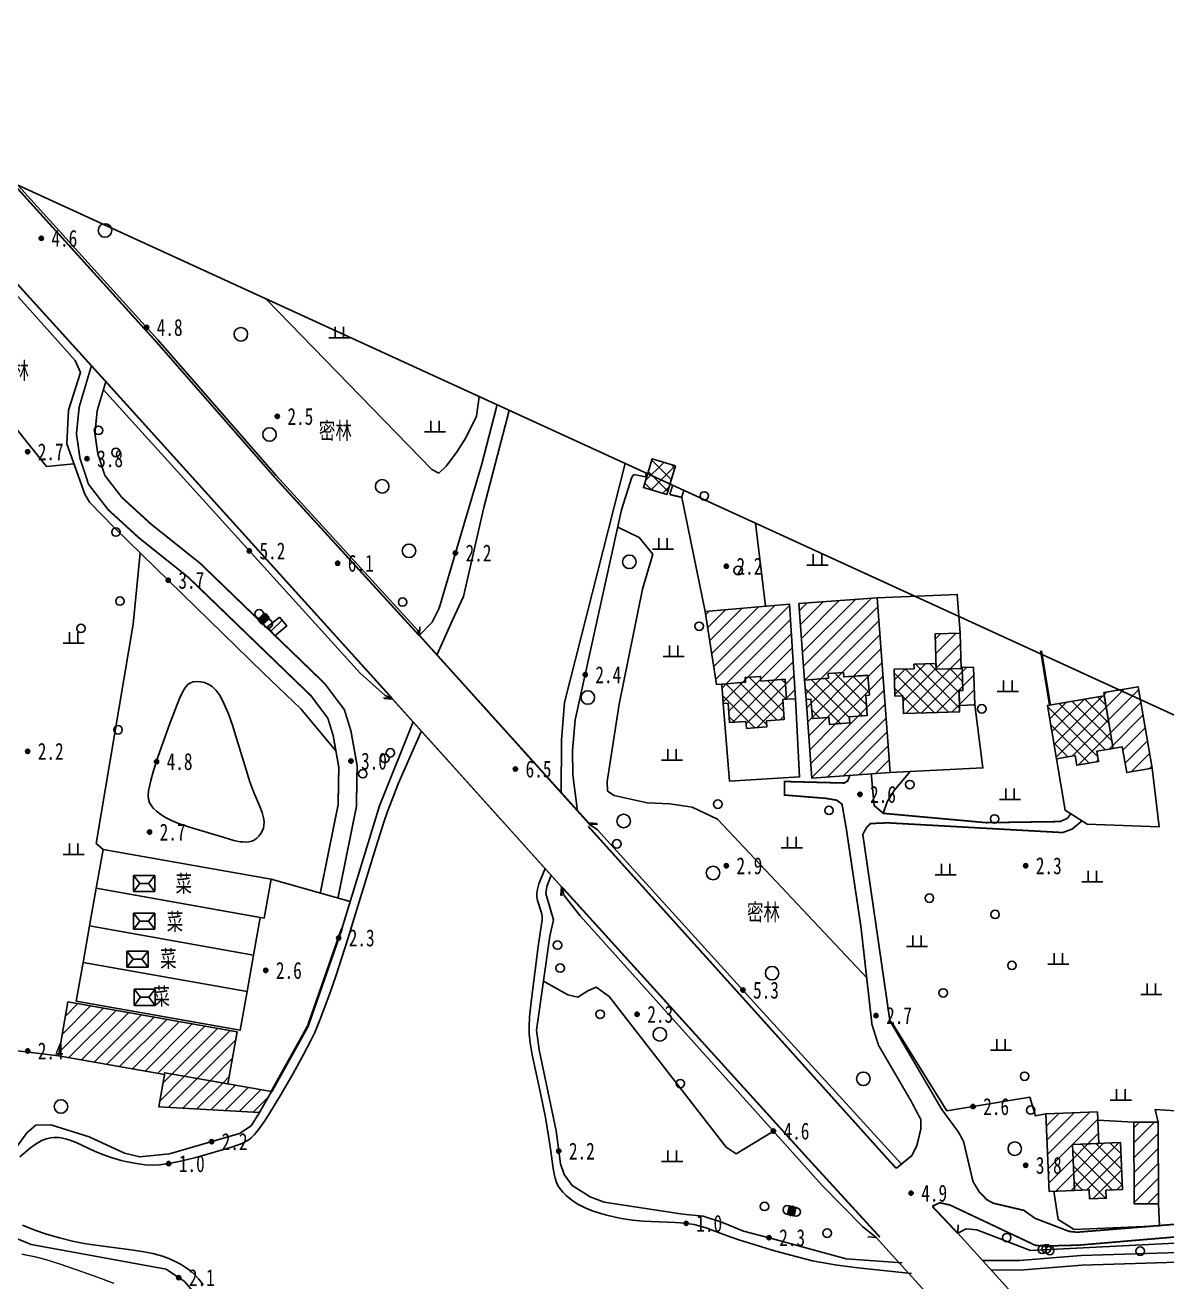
# Model space of a CAD drawing. Header units: metres. Extents: x 494039 to 619385, y 3351420 to 3402703.
# Drawn here: x 587941.9 to 588212.1, y 3393854.5 to 3394151.7 of the extents above; entities that cross this region are included whole.
import ezdxf
from ezdxf.enums import TextEntityAlignment as Align

# ---------------------------------------------------------------- set-up
doc = ezdxf.new("R2010")
doc.units = ezdxf.units.M
for name, pattern in [('2430', [0]), ('2450', [0]), ('4410a', [0]), ('8521', [0]), ('8522', [0]), ('9610', [0])]:
    doc.linetypes.add(name, pattern=pattern)
for name, color, linetype in [('210100', 130, 'Continuous'), ('310300', 8, 'Continuous'), ('310500', 8, 'Continuous'), ('330400', 8, 'Continuous'), ('380201', 8, '2430'), ('380202', 8, '2450'), ('420500', 8, 'Continuous'), ('430300', 8, 'Continuous'), ('440100', 8, 'Continuous'), ('510301', 8, 'Continuous'), ('510402', 8, 'Continuous'), ('720100', 8, 'Continuous'), ('760201', 8, '8521'), ('760202', 8, '8522'), ('810100', 8, '9610'), ('810302', 8, 'Continuous'), ('810501', 8, 'Continuous'), ('810502', 8, 'Continuous'), ('范围线', 8, 'Continuous')]:
    doc.layers.add(name, color=color, linetype=linetype)
doc.layers.add('710101', color=8, linetype='Continuous', lineweight=0)
pattern_1 = [(45, (0, 0), (-1.767766953, 1.767766953), []), (135, (0, 0), (-1.767766953, -1.767766953), [])]
pattern_2 = [(45, (0, 0), (-1.767766953, 1.767766953), [])]

# ---------------------------------------------------------------- blocks, each defined once
blk = doc.blocks.new('gc170')
at = {"linetype": 'Continuous'}
blk.add_circle((0, 0), 0.5, dxfattribs=at)
blk = doc.blocks.new('p_point')
for radius in [0.25, 0.2, 0.15, 0.1, 0.05]:
    blk.add_circle((0, 0), radius)
blk.add_point((0, 0))
blk = doc.blocks.new('vm')
at = {"linetype": 'Continuous'}
for p, q in [((1.25, 0), (-1.25, 0)), ((-0.5, 0), (-0.5, 1.3)), ((0.5, 1.3), (0.5, 0))]:
    blk.add_line(p, q, dxfattribs=at)
blk = doc.blocks.new('v1')
blk.add_circle((0, 0), 0.8)
blk = doc.blocks.new('mf')
for p, q in [((1.25, 0.95), (-1.25, 0.95)), ((-1.25, 0.95), (-1.25, -0.95)), ((0.5, 0), (-0.5, 0)), ((1.25, -0.95), (1.25, 0.95)), ((-1.25, -0.95), (1.25, -0.95))]:
    blk.add_line(p, q)
at = {"flags": 128}
for points in [[(-1.25, -0.95), (-0.5, 0), (-1.25, 0.95)], [(1.25, -0.95), (0.5, 0), (1.25, 0.95)]]:
    blk.add_lwpolyline(points, dxfattribs=at)
blk = doc.blocks.new('1-3&1-4')
at = {"layer": '310300', "linetype": 'Continuous'}
h = blk.add_hatch(dxfattribs=at)
h.set_pattern_fill('ANSI31', color=8, scale=20, style=0)
h.set_pattern_definition(pattern_2)
h.paths.add_polyline_path([(588106.7566, 3393995.8536), (588105.5379, 3393995.762), (588102.8476, 3394013.0412), (588122.8021, 3394014.778), (588124.1871, 3393992.393), (588122.0856, 3393992.2838), (588121.7383, 3393996.9955), (588116.0286, 3393996.5747), (588115.9491, 3393997.6538), (588112.2893, 3393997.3841), (588112.3716, 3393996.2675)])
h = blk.add_hatch(dxfattribs=at)
h.set_pattern_fill('ANSI31', color=8, scale=20, style=0)
h.set_pattern_definition(pattern_2)
h.paths.add_polyline_path([(588126.3721, 3393996.8093), (588125.0382, 3394014.9075), (588143.5804, 3394016.2741), (588146.6251, 3393974.9616), (588128.0829, 3393973.595), (588126.7106, 3393992.2153), (588127.88, 3393992.3014), (588128.2197, 3393987.6921), (588132.109, 3393987.9787), (588132.231, 3393986.3242), (588137.035, 3393986.6783), (588136.927, 3393988.1445), (588141.1778, 3393988.4578), (588140.8301, 3393993.1752), (588141.7011, 3393993.2394), (588141.3566, 3393997.9136), (588135.6441, 3393997.5303), (588135.5646, 3393998.6095), (588131.9048, 3393998.3398), (588131.9871, 3393997.2231)])
h = blk.add_hatch(dxfattribs=at)
h.set_pattern_fill('ANSI31', color=8, scale=20, style=0)
h.set_pattern_definition(pattern_2)
h.paths.add_polyline_path([(588002.1137, 3394011.7076), (588003.8114, 3394009.6392), (588000.9458, 3394007.2871), (587999.2481, 3394009.3555)])
h = blk.add_hatch(dxfattribs=at)
h.set_pattern_fill('ANSI31', color=8, scale=20, style=0)
h.set_pattern_definition(pattern_2)
h.paths.add_polyline_path([(588157.4994, 3393999.3573), (588157.2677, 3394007.7039), (588163.2092, 3394007.8688), (588163.4408, 3393999.5222)])
h = blk.add_hatch(dxfattribs=at)
h.set_pattern_fill('ANSI31', color=8, scale=20, style=0)
h.set_pattern_definition(pattern_2)
h.paths.add_polyline_path([(588163.6396, 3393999.7397), (588166.3778, 3393999.8157), (588166.6249, 3393990.9153), (588163.0089, 3393990.8149), (588162.9119, 3393994.311), (588163.7896, 3393994.3353)])
h = blk.add_hatch(dxfattribs=at)
h.set_pattern_fill('ANSI31', color=8, scale=20, style=0)
h.set_pattern_definition(pattern_2)
h.paths.add_polyline_path([(588197.1605, 3393993.8431), (588205.3045, 3393995.233), (588208.5964, 3393975.9443), (588202.6002, 3393974.921), (588201.5635, 3393980.9958), (588199.4156, 3393980.6292)])
h = blk.add_hatch(dxfattribs=at)
h.set_pattern_fill('ANSI31', color=8, scale=20, style=0)
h.set_pattern_definition(pattern_2)
h.paths.add_polyline_path([(587992.0272, 3393913.5959), (587989.8455, 3393901.2742), (587974.9296, 3393903.9152), (587974.8566, 3393903.5027), (587949.7475, 3393907.9485), (587952.0022, 3393920.6826)])
h = blk.add_hatch(dxfattribs=at)
h.set_pattern_fill('ANSI31', color=8, scale=20, style=0)
h.set_pattern_definition(pattern_2)
h.paths.add_polyline_path([(588000.1737, 3393899.4455), (587997.3432, 3393894.4929), (587973.5066, 3393895.878), (587974.9296, 3393903.9152)])
h = blk.add_hatch(dxfattribs=at)
h.set_pattern_fill('ANSI31', color=8, scale=20, style=0)
h.set_pattern_definition(pattern_2)
h.paths.add_polyline_path([(588190.2237, 3393876.0856), (588184.2149, 3393875.8404), (588183.4672, 3393894.1704), (588195.6654, 3393894.668), (588195.9706, 3393887.1856), (588189.7813, 3393886.9331)])
h = blk.add_hatch(dxfattribs=at)
h.set_pattern_fill('ANSI31', color=8, scale=20, style=0)
h.set_pattern_definition(pattern_2)
h.paths.add_polyline_path([(588210.0781, 3393892.2414), (588210.1355, 3393872.9186), (588204.3719, 3393872.9015), (588204.3144, 3393892.2243)])
at = {"layer": '310500', "linetype": 'Continuous'}
h = blk.add_hatch(dxfattribs=at)
h.set_pattern_fill('ANSI37', color=8, scale=20, style=0)
h.set_pattern_definition(pattern_1)
h.paths.add_polyline_path([(588095.8397, 3394047.4476), (588093.7983, 3394040.6695), (588088.2304, 3394042.3464), (588090.2718, 3394049.1246)])
h = blk.add_hatch(dxfattribs=at)
h.set_pattern_fill('ANSI37', color=8, scale=20, style=0)
h.set_pattern_definition(pattern_1)
h.paths.add_polyline_path([(588152.2629, 3393999.4797), (588152.2329, 3394000.5607), (588157.462, 3394000.7058), (588157.4994, 3393999.3573), (588163.6454, 3393999.5279), (588163.7896, 3393994.3353), (588162.9119, 3393994.311), (588163.0521, 3393989.2594), (588149.7385, 3393988.8899), (588149.623, 3393993.0511), (588147.7188, 3393992.9983), (588147.5425, 3393999.3487)])
h = blk.add_hatch(dxfattribs=at)
h.set_pattern_fill('ANSI37', color=8, scale=20, style=0)
h.set_pattern_definition(pattern_1)
h.paths.add_polyline_path([(588117.3115, 3393987.1889), (588117.4195, 3393985.7226), (588112.6155, 3393985.3686), (588112.4936, 3393987.0231), (588108.6042, 3393986.7364), (588108.2645, 3393991.3458), (588107.0951, 3393991.2596), (588106.7566, 3393995.8536), (588112.3716, 3393996.2675), (588112.2893, 3393997.3841), (588115.9491, 3393997.6538), (588116.0286, 3393996.5747), (588121.7383, 3393996.9955), (588122.0856, 3393992.2838), (588121.2147, 3393992.2196), (588121.5623, 3393987.5021)])
h = blk.add_hatch(dxfattribs=at)
h.set_pattern_fill('ANSI37', color=8, scale=20, style=0)
h.set_pattern_definition(pattern_1)
h.paths.add_polyline_path([(588136.927, 3393988.1445), (588137.035, 3393986.6783), (588132.231, 3393986.3242), (588132.109, 3393987.9787), (588128.2197, 3393987.6921), (588127.88, 3393992.3014), (588126.7106, 3393992.2153), (588126.3721, 3393996.8093), (588131.9871, 3393997.2231), (588131.9048, 3393998.3398), (588135.5646, 3393998.6095), (588135.6441, 3393997.5303), (588141.3538, 3393997.9511), (588141.7011, 3393993.2394), (588140.8301, 3393993.1752), (588141.1778, 3393988.4578)])
h = blk.add_hatch(dxfattribs=at)
h.set_pattern_fill('ANSI37', color=8, scale=20, style=0)
h.set_pattern_definition(pattern_1)
h.paths.add_polyline_path([(588199.4156, 3393980.6292), (588195.5325, 3393979.9665), (588195.9492, 3393977.5244), (588190.7896, 3393976.6439), (588190.3971, 3393978.9438), (588186.0076, 3393978.1947), (588183.8554, 3393990.8053), (588197.2877, 3393993.0977)])
h = blk.add_hatch(dxfattribs=at)
h.set_pattern_fill('ANSI37', color=8, scale=20, style=0)
h.set_pattern_definition(pattern_1)
h.paths.add_polyline_path([(588201.6194, 3393876.2861), (588197.6769, 3393876.1253), (588197.7543, 3393874.2273), (588193.8132, 3393874.0665), (588193.725, 3393876.2284), (588190.2237, 3393876.0856), (588189.7813, 3393886.9331), (588201.1661, 3393887.3975)])
at = {"layer": '210100', "color": 141, "linetype": 'Continuous', "flags": 128}
for points, elevation in [([(588056.456, 3394060.5697), (588050.4143, 3394037.6185), (588045.6255, 3394016.539), (588042.9132, 3394010.8109), (588039.3607, 3394002.6591)], 1.5582), ([(588151.6786, 3393856.4361), (588138.9267, 3393857.7526), (588134.0427, 3393858.3833), (588129.9685, 3393859.0775), (588128.2243, 3393859.454), (588124.3249, 3393860.4203), (588118.7263, 3393861.9742), (588115.7229, 3393862.8611), (588111.0247, 3393864.3438), (588108.7273, 3393865.1416), (588104.5032, 3393866.7118), (588103.2672, 3393867.141), (588101.3098, 3393867.7329), (588100.2303, 3393867.992), (588099.04, 3393868.2066), (588096.9979, 3393868.4369), (588095.71, 3393868.5221), (588088.1767, 3393868.7991), (588085.6617, 3393869.0456), (588083.0173, 3393869.4657), (588081.5584, 3393869.7577), (588079.2438, 3393870.31), (588078.0985, 3393870.6295), (588076.1208, 3393871.2746), (588074.4626, 3393871.9397), (588073.6507, 3393872.3226), (588072.733, 3393872.8159), (588071.559, 3393873.5622), (588070.4521, 3393874.4073), (588069.9329, 3393874.8647), (588069.1634, 3393875.6438), (588068.4872, 3393876.4827), (588067.9915, 3393877.2689), (588067.6565, 3393877.9691), (588067.3144, 3393878.9476), (588067.1481, 3393879.5816), (588066.8349, 3393881.2848), (588066.2479, 3393885.9097), (588065.9378, 3393887.96), (588065.0035, 3393893.3621), (588063.8891, 3393899.0642), (588061.8996, 3393908.1804), (588061.4225, 3393911.0162), (588061.2117, 3393913.0871), (588061.1687, 3393914.7817), (588061.2767, 3393917.1391), (588061.6384, 3393920.6782), (588063.3027, 3393933.7973), (588064.2189, 3393940.1032), (588064.2147, 3393941.0503), (588064.1008, 3393941.7345), (588063.126, 3393944.6273), (588062.959, 3393945.4901), (588062.9586, 3393946.389), (588063.1189, 3393947.3581), (588063.4785, 3393948.5677), (588063.8539, 3393949.5528), (588064.9977, 3393952.1997)], 1.3743), ([(587941.2519, 3393867.8861), (587943.0113, 3393867.1311), (587944.2026, 3393866.6796), (587946.9205, 3393865.7722), (587949.9812, 3393864.8916), (587953.071, 3393864.1209), (587955.8739, 3393863.5342), (587957.9897, 3393863.1806), (587966.3314, 3393862.1093), (587969.5825, 3393861.6269), (587972.0886, 3393861.1318), (587974.3621, 3393860.5103), (587975.8781, 3393859.9606), (587977.3582, 3393859.3109), (587978.7857, 3393858.5639), (587980.0075, 3393857.8035), (587981.0263, 3393857.048), (587981.9807, 3393856.1917), (587982.9696, 3393855.1285), (587984.0294, 3393853.7925)], 1.4933), ([(588428.9487, 3393831.4093), (588420.433, 3393834.1132), (588411.1029, 3393837.343), (588404.9973, 3393840.5887), (588403.7858, 3393840.8856), (588370.855, 3393844.9298), (588363.7932, 3393845.0814), (588363.4291, 3393842.6272), (588348.4315, 3393844.2184), (588348.5712, 3393846.0746), (588338.4305, 3393846.4559), (588336.34, 3393844.3664), (588321.0897, 3393845.2663), (588301.9848, 3393849.6711), (588283.5394, 3393853.6617), (588269.9187, 3393851.9755), (588260.686, 3393851.2861), (588247.5889, 3393852.9188), (588241.2207, 3393854.5548), (588238.1705, 3393856.2038), (588232.291, 3393859.6807), (588191.9758, 3393858.427), (588177.3194, 3393857.2275), (588170.4896, 3393857.2718)], 1.2)]:
    blk.add_lwpolyline(points, dxfattribs=dict(at, elevation=elevation))
for points in [[(588068.7654, 3393970.0609), (588068.8492, 3393982.56), (588069.5581, 3393991.4833), (588083.9259, 3394047.9891)], [(588035.658, 3393984.7791), (588032.7391, 3393978.204), (588030.1853, 3393972.2595), (588028.7232, 3393968.5906), (588027.6741, 3393965.7182), (588026.8028, 3393963.163), (588024.8742, 3393957.1624), (588018.2518, 3393935.6316), (588015.5298, 3393927.0373), (588014.0225, 3393922.6299), (588011.7375, 3393916.5665), (588010.421, 3393913.4781), (588009.5106, 3393911.5559), (588007.7985, 3393908.2366), (588005.3104, 3393903.7388), (588002.4873, 3393898.869), (587999.7848, 3393894.4152), (587998.6869, 3393892.6872), (587997.4578, 3393890.8754), (587996.178, 3393889.3079), (587995.3744, 3393888.5372), (587994.794, 3393888.0857), (587994.1945, 3393887.7057), (587993.221, 3393887.2214), (587992.5706, 3393886.958), (587990.7329, 3393886.3515), (587982.5848, 3393883.9694), (587979.3993, 3393883.1428), (587977.9811, 3393882.8214), (587975.8477, 3393882.4203), (587973.7025, 3393882.1574), (587972.2626, 3393882.0902), (587970.3178, 3393882.1658), (587968.239, 3393882.4182), (587966.0446, 3393882.8355), (587964.5816, 3393883.1897), (587962.2031, 3393883.8864), (587960.0172, 3393884.6611), (587958.3122, 3393885.3706), (587953.9442, 3393887.412), (587952.4466, 3393887.9846), (587951.6836, 3393888.2168), (587950.4393, 3393888.4884), (587949.8412, 3393888.5655), (587948.706, 3393888.5989), (587947.8859, 3393888.5151), (587946.8975, 3393888.2887), (587945.9966, 3393887.9619), (587944.9877, 3393887.4487), (587943.9081, 3393886.7371), (587943.2606, 3393886.244), (587940.6125, 3393884.0077)]]:
    blk.add_lwpolyline(points, dxfattribs=at)
at = {"layer": '310300', "color": 8, "linetype": 'Continuous', "flags": 128}
for points in [[(588106.7566, 3393995.8536), (588105.5379, 3393995.762), (588102.8476, 3394013.0412), (588122.8021, 3394014.778), (588124.1871, 3393992.393), (588122.0856, 3393992.2838), (588121.7383, 3393996.9955), (588116.0286, 3393996.5747), (588115.9491, 3393997.6538), (588112.2893, 3393997.3841), (588112.3716, 3393996.2675)], [(588002.1137, 3394011.7076), (588003.8114, 3394009.6392), (588000.9458, 3394007.2871), (587999.2481, 3394009.3555)], [(587992.0272, 3393913.5959), (587989.8455, 3393901.2742), (587974.9296, 3393903.9152), (587974.8566, 3393903.5027), (587949.7475, 3393907.9485), (587952.0022, 3393920.6826)], [(588000.1737, 3393899.4455), (587997.3432, 3393894.4929), (587973.5066, 3393895.878), (587974.9296, 3393903.9152)]]:
    blk.add_lwpolyline(points, close=True, dxfattribs=at)
for points, elevation in [([(588126.3721, 3393996.8093), (588125.0382, 3394014.9075), (588143.5804, 3394016.2741), (588146.6251, 3393974.9616), (588128.0829, 3393973.595), (588126.7106, 3393992.2153), (588127.88, 3393992.3014), (588128.2197, 3393987.6921), (588132.109, 3393987.9787), (588132.231, 3393986.3242), (588137.035, 3393986.6783), (588136.927, 3393988.1445), (588141.1778, 3393988.4578), (588140.8301, 3393993.1752), (588141.7011, 3393993.2394), (588141.3566, 3393997.9136), (588135.6441, 3393997.5303), (588135.5646, 3393998.6095), (588131.9048, 3393998.3398), (588131.9871, 3393997.2231)], 6.2657), ([(588157.4994, 3393999.3573), (588157.2677, 3394007.7039), (588163.2092, 3394007.8688), (588163.4408, 3393999.5222)], 6.2657), ([(588163.6396, 3393999.7397), (588166.3778, 3393999.8157), (588166.6249, 3393990.9153), (588163.0089, 3393990.8149), (588162.9119, 3393994.311), (588163.7896, 3393994.3353)], 6.2657), ([(588197.1605, 3393993.8431), (588205.3045, 3393995.233), (588208.5964, 3393975.9443), (588202.6002, 3393974.921), (588201.5635, 3393980.9958), (588199.4156, 3393980.6292)], 6.2657), ([(588190.2237, 3393876.0856), (588184.2149, 3393875.8404), (588183.4672, 3393894.1704), (588195.6654, 3393894.668), (588195.9706, 3393887.1856), (588189.7813, 3393886.9331)], 6.634), ([(588210.0781, 3393892.2414), (588210.1355, 3393872.9186), (588204.3719, 3393872.9015), (588204.3144, 3393892.2243)], 6.8349)]:
    blk.add_lwpolyline(points, close=True, dxfattribs=dict(at, elevation=elevation))
at = {"layer": '310500', "color": 8, "linetype": 'Continuous', "flags": 128}
for points, elevation in [([(588095.8397, 3394047.4476), (588093.7983, 3394040.6695), (588088.2304, 3394042.3464), (588090.2718, 3394049.1246)], 7.7965), ([(588152.2629, 3393999.4797), (588152.2329, 3394000.5607), (588157.462, 3394000.7058), (588157.4994, 3393999.3573), (588163.6454, 3393999.5279), (588163.7896, 3393994.3353), (588162.9119, 3393994.311), (588163.0521, 3393989.2594), (588149.7385, 3393988.8899), (588149.623, 3393993.0511), (588147.7188, 3393992.9983), (588147.5425, 3393999.3487)], 11.6839), ([(588199.4156, 3393980.6292), (588195.5325, 3393979.9665), (588195.9492, 3393977.5244), (588190.7896, 3393976.6439), (588190.3971, 3393978.9438), (588186.0076, 3393978.1947), (588183.8554, 3393990.8053), (588197.2877, 3393993.0977)], 10.4817), ([(588201.6194, 3393876.2861), (588197.6769, 3393876.1253), (588197.7543, 3393874.2273), (588193.8132, 3393874.0665), (588193.725, 3393876.2284), (588190.2237, 3393876.0856), (588189.7813, 3393886.9331), (588201.1661, 3393887.3975)], 13.6855)]:
    blk.add_lwpolyline(points, close=True, dxfattribs=dict(at, elevation=elevation))
for points in [[(588117.3115, 3393987.1889), (588117.4195, 3393985.7226), (588112.6155, 3393985.3686), (588112.4936, 3393987.0231), (588108.6042, 3393986.7364), (588108.2645, 3393991.3458), (588107.0951, 3393991.2596), (588106.7566, 3393995.8536), (588112.3716, 3393996.2675), (588112.2893, 3393997.3841), (588115.9491, 3393997.6538), (588116.0286, 3393996.5747), (588121.7383, 3393996.9955), (588122.0856, 3393992.2838), (588121.2147, 3393992.2196), (588121.5623, 3393987.5021)], [(588136.927, 3393988.1445), (588137.035, 3393986.6783), (588132.231, 3393986.3242), (588132.109, 3393987.9787), (588128.2197, 3393987.6921), (588127.88, 3393992.3014), (588126.7106, 3393992.2153), (588126.3721, 3393996.8093), (588131.9871, 3393997.2231), (588131.9048, 3393998.3398), (588135.5646, 3393998.6095), (588135.6441, 3393997.5303), (588141.3538, 3393997.9511), (588141.7011, 3393993.2394), (588140.8301, 3393993.1752), (588141.1778, 3393988.4578)]]:
    blk.add_lwpolyline(points, close=True, dxfattribs=at)
at = {"layer": '330400', "color": 8, "linetype": 'Continuous', "flags": 128}
for points, elevation in [([(587998.4923, 3393940.5018), (587958.7282, 3393947.5608), (587960.3604, 3393956.7548), (588000.1245, 3393949.6958)], 7.9603), ([(587994.4161, 3393923.1215), (587955.6126, 3393930.01), (587957.1441, 3393938.6372), (587995.9476, 3393931.7487)], 7.8533), ([(587953.9878, 3393920.8575), (587955.6126, 3393930.01), (587994.4161, 3393923.1215), (587992.7913, 3393913.969)], 7.2466)]:
    blk.add_lwpolyline(points, close=True, dxfattribs=dict(at, elevation=elevation))
blk.add_lwpolyline([(587995.9476, 3393931.7487), (587957.1441, 3393938.6372), (587958.7282, 3393947.5608), (587997.5317, 3393940.6723)], close=True, dxfattribs=at)
at = {"layer": '380201', "color": 8, "linetype": '2430', "const_width": 0.6, "flags": 128}
for points, elevation in [([(588182.3212, 3394003.765), (588184.4348, 3393990.9042)], 5.1051), ([(588000.1737, 3393899.4455), (588008.7861, 3393914.9193), (588016.8113, 3393937.9274)], 3.8332)]:
    blk.add_lwpolyline(points, dxfattribs=dict(at, elevation=elevation))
at = {"layer": '380202', "color": 8, "linetype": '2450', "flags": 128}
for points, elevation in [([(588163.2092, 3394007.8688), (588162.5118, 3394017.0688), (588143.5804, 3394016.2741)], 6.0605), ([(588146.6251, 3393974.9616), (588168.587, 3393976.0282), (588166.6249, 3393990.9153)], 5.873), ([(588204.3144, 3393892.2243), (588195.747, 3393892.6682)], 5.9891), ([(588185.385, 3393875.8882), (588186.3757, 3393869.246), (588190.182, 3393866.8481), (588210.3868, 3393867.7244), (588210.1355, 3393872.9186)], 5.364)]:
    blk.add_lwpolyline(points, dxfattribs=dict(at, elevation=elevation))
for points in [[(588107.0951, 3393991.2596), (588108.6213, 3393972.8499), (588125.1592, 3393973.913), (588124.1871, 3393992.393)], [(588186.0076, 3393978.1947), (588188.0339, 3393966.0165), (588193.2589, 3393962.7237), (588210.3179, 3393962.1212), (588208.5964, 3393975.9443)]]:
    blk.add_lwpolyline(points, dxfattribs=at)
at = {"layer": '420500', "color": 8, "linetype": 'Continuous', "const_width": 0.4, "flags": 128}
for points in [[(587957.5677, 3394071.157), (587903.6726, 3394130.5409)], [(588035.1586, 3394007.3177), (588000.8891, 3394044.8211), (587972.8402, 3394076.8839), (587938.8472, 3394114.4317)], [(587960.9733, 3394067.4024), (587957.5677, 3394071.157)], [(588028.7344, 3393992.4671), (587960.9733, 3394067.4024)], [(588094.4344, 3394040.6968), (588095.1584, 3394042.8449)], [(588094.4344, 3394040.6968), (588097.2771, 3394040.02), (588097.7709, 3394041.6484)], [(588148.0787, 3393881.313), (588151.7722, 3393884.3449), (588152.9352, 3393886.6943), (588153.8537, 3393890.4932), (588153.8739, 3393892.8564), (588151.5065, 3393897.3378), (588143.8634, 3393910.416), (588142.3094, 3393915.3485), (588139.7109, 3393938.3458), (588136.24, 3393961.61), (588135.2183, 3393967.4594), (588133.9446, 3393968.3858), (588131.4925, 3393968.8164), (588121.5944, 3393969.6088), (588121.6271, 3393972.8081), (588135.7591, 3393972.4482), (588136.5601, 3393972.9343), (588137.0817, 3393974.2582)], [(588142.1401, 3393974.631), (588142.819, 3393967.1417), (588144.9888, 3393965.2791), (588169.3472, 3393963.0707), (588186.8419, 3393963.3299), (588188.5652, 3393964.1016), (588189.3658, 3393965.1771)], [(588192.0244, 3393963.5017), (588189.681, 3393961.5455), (588187.4359, 3393960.7311), (588146.0552, 3393963.0285), (588141.9911, 3393962.8648), (588141.0555, 3393961.9681), (588140.1396, 3393960.3159), (588146.5508, 3393916.2347), (588158.8119, 3393895.2764), (588162.7979, 3393889.866)], [(588075.142, 3393962.2395), (588114.3407, 3393918.7554), (588146.6357, 3393882.8388), (588148.0787, 3393881.313)], [(588144.2028, 3393865.0191), (588127.1257, 3393883.6509), (588068.9874, 3393947.7695)], [(588162.7979, 3393889.866), (588163.9945, 3393887.6347), (588166.2154, 3393878.1917), (588167.6719, 3393875.7891), (588169.4629, 3393873.9183), (588171.0244, 3393873.0583), (588178.2593, 3393871.3691), (588180.9245, 3393869.4801), (588189.0044, 3393866.3852), (588190.8679, 3393866.2014), (588225.0237, 3393868.9619), (588235.4985, 3393869.2937), (588239.8188, 3393867.3144), (588244.699, 3393865.8403), (588262.3431, 3393865.1132), (588286.0071, 3393863.6095), (588294.6009, 3393861.8276), (588320.7761, 3393856.5266), (588327.4953, 3393855.6418), (588352.2302, 3393855.8033), (588354.5036, 3393857.1433), (588355.9389, 3393857.6524), (588378.303, 3393854.996)], [(588372.8923, 3393851.7272), (588360.2217, 3393852.8156), (588350.7499, 3393852.4184), (588350.5557, 3393851.2675), (588327.4906, 3393851.3567), (588319.0551, 3393852.2991), (588285.5251, 3393859.7031), (588273.9949, 3393860.921), (588247.6575, 3393862.026), (588242.5259, 3393863.1373), (588233.795, 3393865.7736), (588226.4984, 3393866.1337), (588191.3259, 3393863.1472), (588182.5962, 3393862.9204), (588180.9227, 3393863.1258), (588160.7634, 3393872.633), (588158.3323, 3393873.1755), (588156.5836, 3393872.3203)], [(588156.5836, 3393872.3203), (588162.5963, 3393865.9628)]]:
    blk.add_lwpolyline(points, dxfattribs=at)
at = {"layer": '430300', "color": 8, "linetype": 'Continuous'}
for p, q in [((588035.1586, 3394007.3177), (588035.2615, 3394009.3151)), ((588035.2211, 3394007.4032), (588035.3237, 3394009.4006)), ((588028.7344, 3393992.4671), (588026.7371, 3393992.5716)), ((588028.8413, 3393992.3107), (588026.8441, 3393992.4164)), ((588075.2801, 3393963.0065), (588077.2775, 3393962.9039)), ((588075.3647, 3393962.7448), (588077.3621, 3393962.6419)), ((588068.8107, 3393947.8756), (588068.705, 3393945.8784)), ((588068.9874, 3393947.7695), (588068.8829, 3393945.7722)), ((588162.5963, 3393865.9628), (588162.6924, 3393867.9605)), ((588143.3402, 3393864.9748), (588141.3427, 3393865.0754))]:
    blk.add_line(p, q, dxfattribs=at)
at = {"layer": '430300', "color": 8, "linetype": 'Continuous', "flags": 128}
for points in [[(588035.1586, 3394007.3177), (588075.3647, 3393962.7448)], [(588035.2211, 3394007.4032), (588075.2801, 3393963.0065)], [(588068.9874, 3393947.7695), (588028.7344, 3393992.4671)], [(588068.8107, 3393947.8756), (588028.8413, 3393992.3107)], [(588162.5963, 3393865.9628), (588182.8155, 3393843.7005)], [(588163.3924, 3393842.7967), (588143.3402, 3393864.9748)]]:
    blk.add_lwpolyline(points, dxfattribs=at)
at = {"layer": '440100', "color": 8, "linetype": '4410a', "const_width": 0.4, "flags": 128}
for points in [[(587957.5677, 3394071.157), (587954.6681, 3394061.3748), (587954.0266, 3394055.0198), (587954.861, 3394049.2641), (587956.876, 3394043.1297), (587961.5394, 3394037.0883)], [(587964.7394, 3394040.0326), (587971.6295, 3394033.7339), (587983.3312, 3394024.3915), (588012.7957, 3393995.962)], [(588009.5398, 3393993.0836), (588013.519, 3393987.79), (588014.7726, 3393983.7528), (588016.1197, 3393976.1862), (588015.9627, 3393967.3207), (588011.7316, 3393946.4067)]]:
    blk.add_lwpolyline(points, dxfattribs=at)
at = {"layer": '440100', "color": 8, "linetype": 'Continuous', "const_width": 0.4, "flags": 128}
for points in [[(587960.9733, 3394067.4024), (587958.9375, 3394060.5343), (587958.3903, 3394055.1144), (587959.0943, 3394050.2583), (587960.7597, 3394045.1882), (587964.7394, 3394040.0326)], [(587961.5394, 3394037.0883), (587968.8134, 3394030.4387), (587980.4694, 3394021.1328), (588009.5398, 3393993.0836)], [(588012.7957, 3393995.962), (588017.4334, 3393989.7924), (588018.9903, 3393984.7789), (588020.4587, 3393976.5307), (588020.2873, 3393966.8489), (588015.9119, 3393945.2221)]]:
    blk.add_lwpolyline(points, dxfattribs=at)
at = {"layer": '510402', "color": 8, "linetype": 'Continuous'}
for p, q in [((587998.8369, 3394012.5287), (587997.0637, 3394010.9114)), ((587997.84, 3394010.0603), (587999.6132, 3394011.6776)), ((587999.6132, 3394011.6776), (587998.8369, 3394012.5287)), ((587997.0637, 3394010.9114), (587997.84, 3394010.0603)), ((588123.5037, 3393872.4275), (588122.9537, 3393870.0914)), ((588123.1411, 3393870.0473), (588123.6911, 3393872.3834)), ((588123.6911, 3393872.3834), (588123.5037, 3393872.4275)), ((588122.9537, 3393870.0914), (588123.1411, 3393870.0473))]:
    blk.add_line(p, q, dxfattribs=at)
at = {"layer": '510402', "color": 8, "linetype": 'Continuous', "const_width": 2.4, "flags": 128}
for points in [[(587999.0123, 3394010.5557), (587997.6646, 3394012.0333)], [(588124.2958, 3393871.0083), (588122.349, 3393871.4665)]]:
    blk.add_lwpolyline(points, dxfattribs=at)
at = {"layer": '710101', "color": 8, "linetype": 'Continuous', "const_width": 0.3, "elevation": 2, "flags": 128}
blk.add_lwpolyline([(587962.9285, 3393854.0868), (587959.2797, 3393855.46), (587956.0562, 3393856.6085), (587949.9485, 3393858.7308), (587946.8755, 3393859.6884), (587944.5013, 3393860.3211), (587941.0499, 3393861.0263)], dxfattribs=at)
at = {"layer": '760201', "color": 8, "linetype": '8521', "flags": 128}
for points in [[(588015.4328, 3393980.0445), (588007.1562, 3393990.0044), (587998.2042, 3393998.5497), (587963.0105, 3394032.7978), (587957.139, 3394038.9183), (587956.0239, 3394040.7455), (587951.744, 3394052.6998), (587952.1637, 3394060.6041), (587954.9512, 3394069.5691), (587953.6919, 3394072.3651), (587902.2029, 3394129.8559), (587900.0175, 3394132.2148)], [(587940.2139, 3394113.8058), (587973.2833, 3394077.2782), (588001.3312, 3394045.2164), (588034.8287, 3394008.5076), (588035.1586, 3394007.3177)], [(588028.7344, 3393992.4671), (588027.0999, 3393993.167), (588021.1945, 3393998.4408), (587960.3888, 3394065.4306)], [(588053.5183, 3394061.9151), (588053.3807, 3394061.0241), (588049.8662, 3394047.6504), (588039.8643, 3394013.8089), (588038.2317, 3394010.5022), (588035.1586, 3394007.3177)], [(588075.3647, 3393962.7448), (588077.3826, 3393961.3668), (588115.8, 3393919.0246), (588149.3057, 3393882.3202)], [(588143.3402, 3393864.9748), (588140.0686, 3393867.5596), (588130.5228, 3393877.2658), (588073.2606, 3393941.0734), (588069.4726, 3393945.8548), (588068.9874, 3393947.7695)], [(588146.5508, 3393916.2347), (588147.0503, 3393915.7797), (588159.996, 3393894.9139), (588179.7008, 3393898.1075)], [(588321.4101, 3393847.4955), (588319.4935, 3393851.6428), (588286.1336, 3393859.0089), (588275.6487, 3393857.8434), (588269.9914, 3393855.7226), (588268.1413, 3393856.5169), (588266.2945, 3393858.2994), (588264.8217, 3393859.1036), (588262.1153, 3393859.3235), (588243.5996, 3393859.9729), (588241.4705, 3393860.3241), (588240.2074, 3393860.8723), (588236.6742, 3393862.727), (588234.1579, 3393863.4459), (588230.4539, 3393864.0466), (588228.0359, 3393864.3321), (588179.8721, 3393861.8901), (588167.1654, 3393866.7823), (588164.583, 3393867.0226), (588162.5963, 3393865.9628)]]:
    blk.add_lwpolyline(points, dxfattribs=at)
at = {"layer": '760201', "color": 8, "linetype": '8521', "elevation": 4.7027, "flags": 128}
blk.add_lwpolyline([(587971.6262, 3393973.0374), (587972.2036, 3393975.0746), (587973.3181, 3393978.5804), (587975.0264, 3393983.4924), (587976.1278, 3393986.5089), (587978.4358, 3393992.4478), (587979.1165, 3393993.9741), (587979.6382, 3393994.8747), (587980.3278, 3393995.6889), (587980.882, 3393996.0889), (587981.677, 3393996.3812), (587982.4735, 3393996.4732), (587983.4028, 3393996.4118), (587984.33, 3393996.1984), (587985.3685, 3393995.7639), (587986.1499, 3393995.247), (587986.7374, 3393994.7186), (587987.0933, 3393994.3304), (587988.0223, 3393993.0349), (587989.0238, 3393991.1205), (587989.978, 3393988.8217), (587991.0155, 3393985.8758), (587991.6878, 3393983.7697), (587993.8574, 3393976.5923), (587995.0905, 3393972.7671), (587996.0362, 3393970.1924), (587997.4525, 3393966.8608), (587997.975, 3393965.4703), (587998.3068, 3393964.2387), (587998.4299, 3393963.3209), (587998.4068, 3393962.4105), (587998.2902, 3393961.8089), (587998.0825, 3393961.2227), (587997.6927, 3393960.5013), (587997.1899, 3393959.8454), (587996.703, 3393959.3762), (587996.0909, 3393958.9592), (587995.5401, 3393958.7196), (587994.8138, 3393958.545), (587994.3611, 3393958.4969), (587993.4254, 3393958.5062), (587992.7837, 3393958.5768), (587991.3058, 3393958.8729), (587987.992, 3393959.8446), (587982.3664, 3393961.509), (587980.564, 3393962.0725), (587978.21, 3393962.8991), (587976.4888, 3393963.6212), (587975.0937, 3393964.3304), (587974.0119, 3393964.9982), (587973.0075, 3393965.7561), (587972.2685, 3393966.4544), (587971.7657, 3393967.0685), (587971.3534, 3393967.7897), (587971.1064, 3393968.6104), (587971.0267, 3393969.5193), (587971.0977, 3393970.5712), (587971.3572, 3393971.968)], close=True, dxfattribs=at)
at = {"layer": '760202', "color": 8, "linetype": '8522', "flags": 128}
for points in [[(588072.6271, 3393965.7797), (588071.5171, 3393974.3969), (588071.4319, 3393980.1535), (588072.0745, 3393987.379), (588083.052, 3394037.0331), (588085.464, 3394044.7845), (588085.9559, 3394045.4062), (588088.7334, 3394044.8504), (588088.9195, 3394045.7022)], [(588033.7205, 3393986.9305), (588025.7163, 3393967.0737), (588016.8113, 3393937.9274), (588008.7861, 3393914.9193), (588000.1737, 3393899.4455), (587997.3432, 3393894.4929), (587995.3395, 3393891.3752), (587992.598, 3393889.5327), (587976.0455, 3393884.7559), (587969.0162, 3393884.0024), (587965.3609, 3393884.9027), (587957.0486, 3393888.7523), (587947.9585, 3393891.602), (587944.4292, 3393891.5081), (587942.2533, 3393889.6946), (587940.055, 3393886.6146), (587938.1349, 3393884.2876), (587935.8496, 3393882.9049), (587933.6573, 3393882.4206)], [(588149.4319, 3393858.937), (588136.1873, 3393859.91), (588117.9542, 3393864.9092), (588111.9397, 3393866.477), (588106.9474, 3393868.5338), (588102.3493, 3393869.9964), (588097.5241, 3393870.4906), (588078.9206, 3393873.3325), (588075.6287, 3393874.5601), (588071.3884, 3393877.2665), (588069.4658, 3393879.8737), (588068.5945, 3393882.4039), (588067.5429, 3393890.1621), (588063.58, 3393909.3391), (588062.8913, 3393913.9687), (588066.0728, 3393936.2163), (588066.9213, 3393940.1006), (588065.1207, 3393946.2931), (588065.3843, 3393947.9652), (588066.383, 3393950.6615)], [(587930.8442, 3393875.4398), (587931.3222, 3393873.3653), (587933.0665, 3393871.0514), (587935.2077, 3393867.5827), (587937.5437, 3393865.6482), (587943.2918, 3393863.3248), (587975.2719, 3393857.4602), (587979.5669, 3393854.5385), (587985.0869, 3393848.1448), (587988.2667, 3393840.5835), (587989.238, 3393832.6907), (587985.3911, 3393815.7787), (587973.8242, 3393768.353), (587972.3521, 3393765.5717), (587969.7418, 3393764.5648), (587966.6975, 3393764.3648), (587962.3319, 3393764.4024), (587959.2362, 3393763.5015), (587956.1076, 3393760.0622), (587955.0148, 3393756.6892), (587955.6162, 3393754.3198), (587957.5388, 3393751.7128), (587962.2166, 3393747.2833), (587966.978, 3393742.0727), (587968.7464, 3393737.3629), (587969.1744, 3393730.7077), (587968.0088, 3393710.0054), (587969.6484, 3393707.3124)], [(588429.6279, 3393833.5483), (588421.1398, 3393836.2434), (588412.0047, 3393839.4058), (588405.7983, 3393842.7031), (588404.1911, 3393843.0969), (588371.0163, 3393847.1711), (588361.8635, 3393847.3676), (588361.5251, 3393845.0861), (588350.8328, 3393846.2205), (588350.984, 3393848.2297), (588337.5364, 3393848.7353), (588335.4662, 3393846.6661), (588321.4101, 3393847.4955), (588302.4742, 3393851.8614), (588283.6416, 3393855.9357), (588269.6971, 3393854.2094), (588260.7418, 3393853.5407), (588248.0087, 3393855.1281), (588242.0458, 3393856.6599), (588239.2758, 3393858.1575), (588232.8725, 3393861.9441), (588191.8493, 3393860.6684), (588177.235, 3393859.4723), (588168.4392, 3393859.5295)]]:
    blk.add_lwpolyline(points, dxfattribs=at)
at = {"layer": '810100', "color": 8, "linetype": '9610', "flags": 128}
for points in [[(587898.0047, 3394111.5272), (587912.3603, 3394090.4282), (587946.9162, 3394047.2994), (587953.4358, 3394047.9745)], [(587998.9502, 3394086.906), (588038.115, 3394046.6267), (588039.7994, 3394045.7705), (588041.4965, 3394047.3936), (588043.9856, 3394050.5936), (588046.2149, 3394054.0943), (588048.6755, 3394059.213), (588049.3358, 3394063.8305)], [(588102.8476, 3394013.0412), (588097.2771, 3394040.02)], [(588141.061, 3393926.3968), (588105.7843, 3393963.9005), (588099.7897, 3393966.7616), (588094.4972, 3393967.4962), (588089.0897, 3393967.7523), (588081.3013, 3393969.5331), (588079.709, 3393970.5426), (588079.6497, 3393972.8088), (588082.4495, 3393991.1251), (588088.0233, 3394018.278), (588090.4652, 3394026.5852), (588087.1802, 3394030.5131), (588082.1563, 3394032.9819)], [(587969.0748, 3394026.8965), (587967.4245, 3394010.0243), (587958.7036, 3393958.1709), (587960.3604, 3393956.7548)], [(588151.3161, 3393975.1894), (588147.5861, 3393970.662), (588145.934, 3393968.0242), (588144.9888, 3393965.2791)], [(588118.9812, 3393890.1266), (588110.1907, 3393884.7784), (588107.7633, 3393886.2835), (588080.1038, 3393921.9722), (588077.0254, 3393924.1699), (588075.0765, 3393923.326), (588072.7116, 3393921.8086), (588070.3142, 3393922.3354), (588064.5497, 3393925.5653)], [(587949.7475, 3393907.9485), (587932.2931, 3393910.0774), (587931.6, 3393912.3133), (587930.4949, 3393917.8925), (587927.4702, 3393919.8754), (587907.218, 3393922.7175)], [(588210.0781, 3393892.2414), (588209.3598, 3393895.2399), (588214.2618, 3393894.9046)]]:
    blk.add_lwpolyline(points, dxfattribs=at)
for points, elevation in [([(588117.0904, 3394014.2809), (588114.7313, 3394033.881)], 2.9469), ([(588000.1245, 3393949.6958), (588018.7908, 3393944.4064)], 3.6971), ([(588179.7008, 3393898.1075), (588181.0061, 3393893.7447), (588183.4672, 3393894.1704)], 3.7952)]:
    blk.add_lwpolyline(points, dxfattribs=dict(at, elevation=elevation))
at = {"layer": '范围线', "color": 8, "flags": 128}
blk.add_lwpolyline([(580974.9971, 3398172.2884), (580158.1729, 3397748.7629), (583102.2681, 3395406.1495), (589376.9328, 3392493.3034), (594318.9563, 3392016.403), (594002.9657, 3392059.9931), (593709.5027, 3392110.274), (593489.39, 3392154.2585), (593446.55, 3392164.1073), (593184.0367, 3392224.4585), (592856.0894, 3392311.9807), (592630.9821, 3392379.424), (592345.2786, 3392474.0542), (592112.8421, 3392558.6278), (591835.9381, 3392668.5492), (591571.4074, 3392783.2499), (591303.4331, 3392909.9936), (591275.2655, 3392923.316), (591065.2798, 3393031.2284), (591019.813, 3393054.5939), (590886.2864, 3393127.1825), (590776.1303, 3393189.2284), (589711.9005, 3393302.4152), (583546.9224, 3396125.8295)], close=True, dxfattribs=at)
at = {"layer": '330400', "color": 8, "linetype": 'Continuous', "xscale": 2, "yscale": 2}
for p in [(587970.0541, 3393948.6626), (587970.0541, 3393939.7856), (587968.4654, 3393930.7963), (587970.1591, 3393921.7631)]:
    blk.add_blockref('mf', p, dxfattribs=at)
at = {"layer": '510301', "color": 8, "linetype": 'Continuous', "xscale": 2, "yscale": 2}
for p in [(587959.2573, 3394055.868, 4.3684), (587963.3676, 3394050.641, 5.8099), (587963.3771, 3394031.8039, 3.985), (587964.3093, 3394015.4916, 3.5567), (588031.2154, 3394015.2555, 7.5899), (587955.1015, 3394009.0276, 3.5865), (588101.42, 3394009.5283, 3.4245), (588168.3216, 3393990.0087, 3.237), (587963.8776, 3393985.0445, 3.527), (588027.0262, 3393978.2741, 4.0968), (588028.3133, 3393979.5974, 3.5827), (588021.7866, 3393974.657, 3.5112), (588151.2652, 3393972.0658, 3.3919), (588105.8338, 3393967.4403, 3.304), (588132.1406, 3393965.9722, 3.304), (588171.343, 3393963.949, 3.2147), (588081.9341, 3393958.0529, 5.9202), (588155.9086, 3393945.2222, 3.3651), (588171.4535, 3393941.3706, 3.3651), (588067.8756, 3393934.1204, 8.3438), (588068.5169, 3393928.6772, 8.3687), (588175.4444, 3393929.3207, 3.499), (588159.1709, 3393922.8007, 3.4186), (588077.9683, 3393917.7499, 3.5047), (588096.9548, 3393901.346, 8.3438), (588178.431, 3393903.0944, 3.7937), (588179.8735, 3393895.0889, 4.4366), (588116.8883, 3393872.3077, 4.0611), (588131.7148, 3393865.9801, 3.9898), (588174.2059, 3393864.9325, 4.9827), (588182.6096, 3393862.1425, 4.1894), (588183.6084, 3393862.2557, 4.1894), (588184.3809, 3393861.8619, 4.1894), (588205.7834, 3393861.7163, 4.2758)]:
    blk.add_blockref('gc170', p, dxfattribs=at)
at = {"layer": '510402', "color": 8, "linetype": 'Continuous', "xscale": 2, "yscale": 2}
for p in [(587997.2764, 3394012.4589), (587999.4005, 3394010.1301), (588122.2553, 3393871.4886), (588124.3895, 3393870.9862)]:
    blk.add_blockref('gc170', p, dxfattribs=at)
at = {"layer": '720100', "color": 8, "linetype": 'Continuous', "xscale": 2, "yscale": 2, "zscale": 2}
for p in [(587945.7004, 3394101.2886, 4.5541), (587970.6231, 3394080.2165, 4.7687), (588001.5564, 3394059.1602, 2.4831), (587942.4708, 3394050.7977, 2.6783), (587956.5341, 3394049.1639, 3.8491), (587994.9386, 3394027.367, 5.193), (588043.7221, 3394026.8618, 2.2236), (588015.8591, 3394024.4447, 6.1069), (588107.8385, 3394023.733, 2.232), (587975.7451, 3394020.4053, 3.7113), (588074.4342, 3393998.0525, 2.3608), (587942.4706, 3393979.9429, 2.1841), (587972.9753, 3393977.532, 4.7947), (588018.9861, 3393977.6412, 2.9572), (588057.9278, 3393975.7614, 6.4652), (588139.4547, 3393969.7598, 2.5932), (587971.3216, 3393960.844, 2.7231), (588107.8383, 3393952.8782, 2.8755), (588178.6931, 3393952.8783, 2.2646), (588016.0748, 3393935.8159, 2.2722), (587998.8365, 3393928.1246, 2.6325), (588111.7656, 3393923.4711, 5.2941), (588086.7349, 3393917.7533, 2.3156), (588143.2657, 3393917.4509, 2.7208), (587942.4705, 3393909.0881, 2.414), (588166.2431, 3393895.9264, 2.5999), (588118.9812, 3393890.1266, 4.5784), (587985.9997, 3393887.6285, 2.2014), (588068.1892, 3393885.3939, 2.2322), (587975.8647, 3393882.4288, 1.0106), (588178.693, 3393882.0235, 3.8251), (588151.5815, 3393875.4358, 4.856), (588098.3344, 3393868.2961, 1.0106), (588117.9542, 3393864.9092, 2.2792), (587978.2312, 3393855.4471, 2.1227)]:
    blk.add_blockref('p_point', p, dxfattribs=at)
at = {"layer": '810302', "color": 8, "linetype": 'Continuous', "xscale": 2, "yscale": 2}
for p in [(588016.2277, 3394077.7537, 4.3643), (588038.8914, 3394055.504, 4.3643), (588092.8511, 3394027.8004, 4.3643), (588129.4179, 3394023.9555, 4.3643), (587953.3468, 3394005.5548), (588095.3911, 3394002.4004, 4.3643), (588174.4572, 3393994.0852, 4.3643), (588094.9677, 3393977.847, 4.3643), (588174.9777, 3393968.5337, 4.3643), (587953.3468, 3393955.5548), (588123.3311, 3393957.1037, 4.3643), (588159.7377, 3393950.7537, 4.3643), (588194.4511, 3393949.0604, 4.3643), (588152.9644, 3393933.8204, 4.3643), (588186.4077, 3393929.587, 4.3643), (588208.4211, 3393922.3904, 4.3643), (588172.8611, 3393909.267, 4.3643), (588201.2244, 3393897.4137, 4.3643), (588095.0271, 3393882.916, 3.7863)]:
    blk.add_blockref('vm', p, dxfattribs=at)
at = {"layer": '810501', "color": 8, "linetype": 'Continuous', "xscale": 2, "yscale": 2}
for p in [(587960.7711, 3394103.1537, 4.3643), (587992.9444, 3394078.6004, 4.3643), (587999.7177, 3394054.8937, 4.3643), (588026.3877, 3394042.617, 4.3643), (588032.7377, 3394027.377, 4.3643), (588084.8978, 3394024.7787, 4.3643), (588075.0711, 3393992.6637, 4.3643), (588083.5377, 3393963.4537, 4.3643), (588104.7044, 3393951.177, 4.3643), (588118.6744, 3393927.4704, 4.3643), (588092.107, 3393912.9935, 3.7417), (588140.2644, 3393902.4937, 4.3643), (587950.3523, 3393895.9246, 3.6049), (588176.1094, 3393885.9396, 4.3643)]:
    blk.add_blockref('v1', p, dxfattribs=at)
at = {"layer": '810502', "color": 8, "linetype": 'Continuous', "xscale": 2, "yscale": 2}
for p in [(588102.6163, 3394040.3515, 4.3643), (588110.6311, 3394022.7204, 4.3643)]:
    blk.add_blockref('gc170', p, dxfattribs=at)
at = {"color": 8, "linetype": 'Continuous', "width": 0.75}
for p in [(587938.9021, 3394070.1104), (588015.3028, 3394055.8888), (588116.6308, 3393942.0107)]:
    blk.add_text('密林', height=4, dxfattribs=at).set_placement(p, align=Align.MIDDLE)
at = {"color": 8, "width": 0.75}
for p in [(587979.4264, 3393948.6283, 7.9603), (587977.3379, 3393939.6547, 7.889), (587975.7801, 3393930.8794, 7.8533), (587974.202, 3393921.9895, 7.2466)]:
    blk.add_text('菜', height=4, dxfattribs=at).set_placement(p, align=Align.MIDDLE_CENTER)
at = {"layer": '720100', "color": 8, "width": 0.75}
for s, p in [('4.6', (587948.1004, 3394101.2886, 4.5541)), ('4.8', (587973.0231, 3394080.2165, 4.7687)), ('2.5', (588003.9564, 3394059.1602, 2.4831)), ('2.7', (587944.8708, 3394050.7977, 2.6783)), ('3.8', (587958.9341, 3394049.1639, 3.8491)), ('5.2', (587997.3386, 3394027.367, 5.193)), ('6.1', (588018.2591, 3394024.4447, 6.1069)), ('2.2', (588046.1221, 3394026.8618, 2.2236)), ('2.2', (588110.2385, 3394023.733, 2.232)), ('3.7', (587978.1451, 3394020.4053, 3.7113)), ('2.4', (588076.8342, 3393998.0525, 2.3608)), ('2.2', (587944.8706, 3393979.9429, 2.1841)), ('4.8', (587975.3753, 3393977.532, 4.7947)), ('3.0', (588021.3861, 3393977.6412, 2.9572)), ('6.5', (588060.3278, 3393975.7614, 6.4652)), ('2.6', (588141.8547, 3393969.7598, 2.5932)), ('2.7', (587973.7216, 3393960.844, 2.7231)), ('2.9', (588110.2383, 3393952.8782, 2.8755)), ('2.3', (588181.0931, 3393952.8783, 2.2646)), ('2.3', (588018.4748, 3393935.8159, 2.2722)), ('2.6', (588001.2365, 3393928.1246, 2.6325)), ('5.3', (588114.1656, 3393923.4711, 5.2941)), ('2.3', (588089.1349, 3393917.7533, 2.3156)), ('2.7', (588145.6657, 3393917.4509, 2.7208)), ('2.4', (587944.8705, 3393909.0881, 2.414)), ('2.6', (588168.6431, 3393895.9264, 2.5999)), ('2.2', (587988.3997, 3393887.6285, 2.2014)), ('4.6', (588121.3812, 3393890.1266, 4.5784)), ('2.2', (588070.5892, 3393885.3939, 2.2322)), ('1.0', (587978.2647, 3393882.4288, 1.0106)), ('3.8', (588181.093, 3393882.0235, 3.8251)), ('4.9', (588153.9815, 3393875.4358, 4.856)), ('1.0', (588100.7344, 3393868.2961, 1.0106)), ('2.3', (588120.3542, 3393864.9092, 2.2792)), ('2.1', (587980.6312, 3393855.4471, 2.1227))]:
    blk.add_text(s, height=4, dxfattribs=at).set_placement(p, align=Align.MIDDLE_LEFT)

msp = doc.modelspace()

# ---------------------------------------------------------------- block references
msp.add_blockref('1-3&1-4', (0, 0))

doc.saveas('drawing.dxf')
